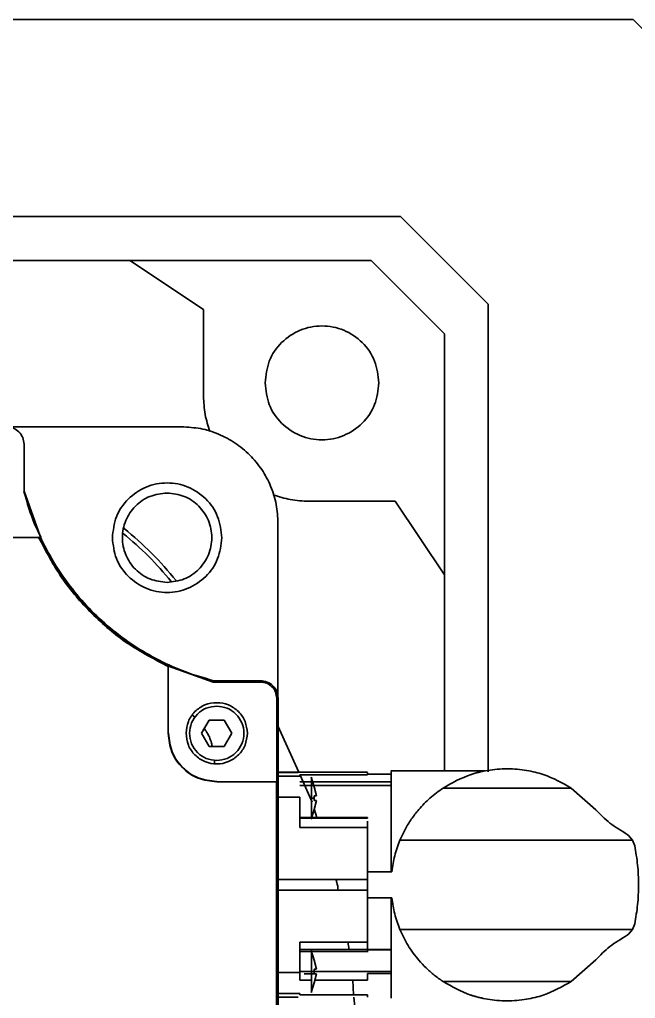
# Model space of a CAD drawing. Header units: millimetres. Extents: x -1052 to 3351, y 0 to 2015.
# Drawn here: x -363.314 to -362.274, y 1683.605 to 1685.258 of the extents above; entities that cross this region are included whole.
import ezdxf

# ---------------------------------------------------------------- set-up
doc = ezdxf.new("R2010")
doc.units = ezdxf.units.MM

msp = doc.modelspace()

# ---------------------------------------------------------------- linework, layer by layer
at = {"color": 7, "linetype": 'Continuous', "lineweight": 35}
for p, q in [((-362.2783, 1685.258), (-365.5776, 1685.258)), ((-362.2783, 1685.258), (-365.5776, 1685.258)), ((-362.1899, 1685.1696), (-362.2783, 1685.258)), ((-362.1899, 1685.1696), (-362.2783, 1685.258)), ((-362.6707, 1684.9251), (-365.1853, 1684.9251)), ((-362.6707, 1684.9251), (-365.1853, 1684.9251)), ((-362.5228, 1684.7772), (-362.6707, 1684.9251)), ((-362.5228, 1684.7772), (-362.6707, 1684.9251)), ((-363.0035, 1684.768), (-363.128, 1684.8512)), ((-363.128, 1684.8512), (-362.7206, 1684.8512)), ((-363.0035, 1684.768), (-363.128, 1684.8512)), ((-363.128, 1684.8512), (-362.7206, 1684.8512)), ((-362.7206, 1684.8512), (-362.5967, 1684.7273)), ((-362.7206, 1684.8512), (-362.5967, 1684.7273)), ((-362.5228, 1683.9876), (-362.5228, 1684.7772)), ((-362.5228, 1683.9876), (-362.5228, 1684.7772)), ((-363.0035, 1684.6219), (-363.0035, 1684.768)), ((-363.0035, 1684.6219), (-363.0035, 1684.768)), ((-362.5967, 1684.7273), (-362.5967, 1684.3199)), ((-362.5967, 1684.7273), (-362.5967, 1684.3199)), ((-363.3364, 1684.5701), (-363.0405, 1684.5701)), ((-363.3364, 1684.5701), (-363.0405, 1684.5701)), ((-363.3066, 1684.4613), (-363.3066, 1684.5406)), ((-363.3066, 1684.4613), (-363.3066, 1684.5406)), ((-363.2796, 1684.3852), (-363.3066, 1684.4613)), ((-363.2796, 1684.3852), (-363.3066, 1684.4613)), ((-362.6799, 1684.4444), (-362.826, 1684.4444)), ((-362.6799, 1684.4444), (-362.826, 1684.4444)), ((-362.5967, 1684.3199), (-362.6799, 1684.4444)), ((-362.5967, 1684.3199), (-362.6799, 1684.4444)), ((-362.8778, 1684.4074), (-362.8778, 1684.1115)), ((-362.8778, 1684.4074), (-362.8778, 1684.1115)), ((-363.2819, 1684.3832), (-363.3962, 1684.3832)), ((-363.2819, 1684.3832), (-363.3962, 1684.3832)), ((-363.2819, 1684.3832), (-363.2811, 1684.3845)), ((-363.2819, 1684.3832), (-363.2811, 1684.3845)), ((-362.5967, 1684.3199), (-362.5967, 1683.9888)), ((-362.5967, 1684.3199), (-362.5967, 1683.9888)), ((-363.0627, 1684.1657), (-363.0632, 1684.1653)), ((-363.0627, 1684.1657), (-363.0632, 1684.1653)), ((-363.0632, 1684.0524), (-363.0632, 1684.1653)), ((-363.0632, 1684.0524), (-363.0632, 1684.1653)), ((-362.9871, 1684.139), (-363.0627, 1684.1657)), ((-362.9871, 1684.139), (-363.0627, 1684.1657)), ((-363.0106, 1684.1472), (-362.987, 1684.1397)), ((-363.0106, 1684.1472), (-362.987, 1684.1397)), ((-362.987, 1684.1397), (-362.9871, 1684.139)), ((-362.987, 1684.1397), (-362.9871, 1684.139)), ((-362.9871, 1684.139), (-362.9073, 1684.139)), ((-362.9871, 1684.139), (-362.9073, 1684.139)), ((-362.987, 1684.1397), (-362.987, 1684.1397)), ((-362.987, 1684.1397), (-362.9073, 1684.1397)), ((-362.987, 1684.1397), (-362.987, 1684.1397)), ((-362.987, 1684.1397), (-362.9073, 1684.1397)), ((-362.9073, 1684.1413), (-362.9866, 1684.1413)), ((-362.9073, 1684.1413), (-362.9866, 1684.1413)), ((-362.9073, 1684.139), (-362.9073, 1684.1397)), ((-362.9073, 1684.139), (-362.9073, 1684.1397)), ((-362.88, 1684.1116), (-362.88, 1683.9711)), ((-362.8792, 1684.1116), (-362.88, 1684.1116)), ((-362.88, 1684.1116), (-362.88, 1683.9711)), ((-362.8792, 1684.1116), (-362.88, 1684.1116)), ((-362.8792, 1684.1116), (-362.8792, 1682.9283)), ((-362.8792, 1684.1116), (-362.8792, 1682.9283)), ((-362.8777, 1682.9282), (-362.8777, 1684.1117)), ((-362.8777, 1682.9282), (-362.8777, 1684.1117)), ((-363.0219, 1684.0831), (-363.0176, 1684.0791)), ((-363.0219, 1684.0831), (-363.0176, 1684.0791)), ((-363.0069, 1684.0524), (-362.9941, 1684.0746)), ((-363.0069, 1684.0524), (-362.9941, 1684.0746)), ((-362.9941, 1684.0746), (-362.9685, 1684.0746)), ((-362.9941, 1684.0746), (-362.9685, 1684.0746)), ((-362.9685, 1684.0746), (-362.9557, 1684.0524)), ((-362.9685, 1684.0746), (-362.9557, 1684.0524)), ((-362.8778, 1684.0652), (-362.8427, 1683.9866)), ((-362.8778, 1684.0652), (-362.8427, 1683.9866)), ((-363.0632, 1684.0524), (-363.0627, 1684.0524)), ((-363.0632, 1684.0524), (-363.0627, 1684.0524)), ((-362.9941, 1684.0302), (-363.0069, 1684.0524)), ((-362.9941, 1684.0302), (-363.0069, 1684.0524)), ((-362.9557, 1684.0524), (-362.9685, 1684.0302)), ((-362.9557, 1684.0524), (-362.9685, 1684.0302)), ((-362.9685, 1684.0302), (-362.9941, 1684.0302)), ((-362.9685, 1684.0302), (-362.9941, 1684.0302)), ((-362.985, 1684.0073), (-362.985, 1684.0014)), ((-362.985, 1684.0073), (-362.985, 1684.0014)), ((-362.7268, 1683.9866), (-362.8778, 1683.9866)), ((-362.7268, 1683.9866), (-362.8778, 1683.9866)), ((-362.8439, 1683.9864), (-362.8777, 1683.9864)), ((-362.8439, 1683.9864), (-362.8777, 1683.9864)), ((-362.8777, 1683.9799), (-362.8408, 1683.9799)), ((-362.8777, 1683.9799), (-362.8408, 1683.9799)), ((-362.8408, 1683.9799), (-362.8408, 1683.9823)), ((-362.8408, 1683.9823), (-362.7269, 1683.9823)), ((-362.8408, 1683.9799), (-362.8408, 1683.9823)), ((-362.8408, 1683.9823), (-362.7269, 1683.9823)), ((-362.8406, 1683.9818), (-362.8201, 1683.9359)), ((-362.8406, 1683.9818), (-362.8201, 1683.9359)), ((-362.7269, 1683.9823), (-362.7269, 1683.9864)), ((-362.7269, 1683.9823), (-362.7269, 1683.9864)), ((-362.7269, 1683.9833), (-362.6869, 1683.9833)), ((-362.7269, 1683.9833), (-362.6869, 1683.9833)), ((-362.5287, 1683.9888), (-362.687, 1683.9888)), ((-362.5287, 1683.9888), (-362.687, 1683.9888)), ((-362.6869, 1683.9881), (-362.6869, 1683.8187)), ((-362.6869, 1683.9881), (-362.6869, 1683.8187)), ((-362.9813, 1683.9711), (-362.9813, 1683.9705)), ((-362.9813, 1683.9711), (-362.9813, 1683.9705)), ((-362.8805, 1683.9705), (-362.9813, 1683.9705)), ((-362.8805, 1683.9705), (-362.9813, 1683.9705)), ((-362.88, 1683.9711), (-362.8805, 1683.9705)), ((-362.88, 1683.9711), (-362.8805, 1683.9705)), ((-362.8805, 1683.9705), (-362.8805, 1683.0693)), ((-362.8805, 1683.9705), (-362.8805, 1683.0693)), ((-362.6869, 1683.9707), (-362.8408, 1683.9707)), ((-362.6869, 1683.9707), (-362.8408, 1683.9707)), ((-362.6869, 1683.9643), (-362.8408, 1683.9643)), ((-362.6869, 1683.9643), (-362.8408, 1683.9643)), ((-362.8168, 1683.9622), (-362.8216, 1683.9783)), ((-362.8168, 1683.9622), (-362.8216, 1683.9783)), ((-362.8215, 1683.9783), (-362.8215, 1683.943)), ((-362.8215, 1683.9783), (-362.8215, 1683.943)), ((-362.8128, 1683.9468), (-362.8169, 1683.9622)), ((-362.8169, 1683.9622), (-362.8128, 1683.9468)), ((-362.8128, 1683.9468), (-362.8169, 1683.9622)), ((-362.8169, 1683.9622), (-362.8128, 1683.9468)), ((-362.8169, 1683.9468), (-362.8128, 1683.9468)), ((-362.8168, 1683.943), (-362.8169, 1683.9468)), ((-362.8169, 1683.9468), (-362.8128, 1683.9468)), ((-362.8168, 1683.943), (-362.8169, 1683.9468)), ((-362.5991, 1683.96), (-362.3828, 1683.96)), ((-362.5991, 1683.96), (-362.3828, 1683.96)), ((-362.3828, 1683.96), (-362.3413, 1683.9231)), ((-362.3828, 1683.96), (-362.3413, 1683.9231)), ((-362.8408, 1683.9447), (-362.8777, 1683.9447)), ((-362.8408, 1683.9447), (-362.8777, 1683.9447)), ((-362.8408, 1683.8935), (-362.8408, 1683.9447)), ((-362.8408, 1683.8935), (-362.8408, 1683.9447)), ((-362.8215, 1683.943), (-362.8168, 1683.943)), ((-362.8215, 1683.943), (-362.8215, 1683.9077)), ((-362.8215, 1683.943), (-362.8168, 1683.943)), ((-362.8215, 1683.943), (-362.8215, 1683.9077)), ((-362.8169, 1683.9391), (-362.8168, 1683.943)), ((-362.8169, 1683.9391), (-362.8168, 1683.943)), ((-362.8128, 1683.9391), (-362.8169, 1683.9391)), ((-362.8169, 1683.9237), (-362.8128, 1683.9391)), ((-362.8128, 1683.9391), (-362.8169, 1683.9237)), ((-362.8128, 1683.9391), (-362.8169, 1683.9391)), ((-362.8169, 1683.9237), (-362.8128, 1683.9391)), ((-362.8128, 1683.9391), (-362.8169, 1683.9237)), ((-362.8216, 1683.9076), (-362.8168, 1683.9237)), ((-362.8216, 1683.9076), (-362.8168, 1683.9237)), ((-362.8167, 1683.9247), (-362.8123, 1683.9104)), ((-362.8167, 1683.9247), (-362.8123, 1683.9104)), ((-362.8215, 1683.9104), (-362.8408, 1683.9104)), ((-362.8215, 1683.9104), (-362.8408, 1683.9104)), ((-362.8408, 1683.909), (-362.7269, 1683.909)), ((-362.8408, 1683.909), (-362.7269, 1683.909)), ((-362.7268, 1683.9104), (-362.8207, 1683.9104)), ((-362.7268, 1683.9104), (-362.8207, 1683.9104)), ((-362.7269, 1683.9103), (-362.7269, 1683.909)), ((-362.7269, 1683.9103), (-362.7269, 1683.909)), ((-362.7269, 1683.9038), (-362.7269, 1683.8935)), ((-362.7269, 1683.9038), (-362.7269, 1683.8935)), ((-362.7269, 1683.8935), (-362.8408, 1683.8935)), ((-362.7269, 1683.8935), (-362.8408, 1683.8935)), ((-362.7269, 1683.8054), (-362.7269, 1683.8935)), ((-362.7269, 1683.8054), (-362.7269, 1683.8935)), ((-362.2858, 1683.8798), (-362.288, 1683.8817)), ((-362.2858, 1683.8798), (-362.288, 1683.8817)), ((-362.6718, 1683.872), (-362.279, 1683.872)), ((-362.6718, 1683.872), (-362.279, 1683.872)), ((-362.279, 1683.872), (-362.2858, 1683.8798)), ((-362.279, 1683.872), (-362.2858, 1683.8798)), ((-362.2755, 1683.8626), (-362.279, 1683.872)), ((-362.2755, 1683.8626), (-362.279, 1683.872)), ((-362.7269, 1683.8187), (-362.7269, 1683.7743)), ((-362.6857, 1683.8187), (-362.7269, 1683.8187)), ((-362.7269, 1683.8187), (-362.7269, 1683.7743)), ((-362.6857, 1683.8187), (-362.7269, 1683.8187)), ((-362.8777, 1683.8054), (-362.7269, 1683.8054)), ((-362.8777, 1683.8054), (-362.7269, 1683.8054)), ((-362.7269, 1683.7877), (-362.8777, 1683.7877)), ((-362.7269, 1683.7877), (-362.8777, 1683.7877)), ((-362.7269, 1683.7743), (-362.6857, 1683.7743)), ((-362.7269, 1683.6996), (-362.7269, 1683.7743)), ((-362.7269, 1683.7743), (-362.6857, 1683.7743)), ((-362.7269, 1683.6996), (-362.7269, 1683.7743)), ((-362.6869, 1683.7743), (-362.6869, 1683.605)), ((-362.6869, 1683.7743), (-362.6869, 1683.605)), ((-362.6718, 1683.7211), (-362.279, 1683.7211)), ((-362.6718, 1683.7211), (-362.279, 1683.7211)), ((-362.2858, 1683.7133), (-362.279, 1683.7211)), ((-362.2858, 1683.7133), (-362.279, 1683.7211)), ((-362.279, 1683.7211), (-362.2755, 1683.7305)), ((-362.279, 1683.7211), (-362.2755, 1683.7305)), ((-362.8408, 1683.6996), (-362.7269, 1683.6996)), ((-362.8408, 1683.6484), (-362.8408, 1683.6996)), ((-362.8408, 1683.6996), (-362.7269, 1683.6996)), ((-362.8408, 1683.6484), (-362.8408, 1683.6996)), ((-362.7601, 1683.6996), (-362.7578, 1683.6871)), ((-362.7601, 1683.6996), (-362.7578, 1683.6871)), ((-362.7269, 1683.6996), (-362.7269, 1683.6826)), ((-362.7269, 1683.6996), (-362.7269, 1683.6826)), ((-362.288, 1683.7114), (-362.2858, 1683.7133)), ((-362.288, 1683.7114), (-362.2858, 1683.7133)), ((-362.6869, 1683.6871), (-362.8408, 1683.6871)), ((-362.6869, 1683.6871), (-362.8408, 1683.6871)), ((-362.8408, 1683.6841), (-362.7269, 1683.6841)), ((-362.8408, 1683.6841), (-362.7269, 1683.6841)), ((-362.8168, 1683.6694), (-362.8216, 1683.6855)), ((-362.8168, 1683.6694), (-362.8216, 1683.6855)), ((-362.8215, 1683.6854), (-362.8215, 1683.6501)), ((-362.8215, 1683.6854), (-362.8215, 1683.6501)), ((-362.7269, 1683.6869), (-362.6869, 1683.6869)), ((-362.7269, 1683.6869), (-362.6869, 1683.6869)), ((-362.6869, 1683.6869), (-362.6869, 1683.6869)), ((-362.6869, 1683.6869), (-362.6869, 1683.6869)), ((-362.6869, 1683.6817), (-362.6869, 1683.6501)), ((-362.6869, 1683.6817), (-362.6869, 1683.6501)), ((-362.8128, 1683.6539), (-362.8169, 1683.6693)), ((-362.8169, 1683.6693), (-362.8128, 1683.6539)), ((-362.8128, 1683.6539), (-362.8169, 1683.6693)), ((-362.8169, 1683.6693), (-362.8128, 1683.6539)), ((-362.3413, 1683.6699), (-362.3828, 1683.6331)), ((-362.3413, 1683.6699), (-362.3828, 1683.6331)), ((-362.8408, 1683.6501), (-362.8408, 1683.6355)), ((-362.8215, 1683.6501), (-362.8408, 1683.6501)), ((-362.8408, 1683.6501), (-362.8408, 1683.6355)), ((-362.8215, 1683.6501), (-362.8408, 1683.6501)), ((-362.8215, 1683.6501), (-362.8168, 1683.6501)), ((-362.8215, 1683.6501), (-362.8215, 1683.6148)), ((-362.8215, 1683.6501), (-362.8168, 1683.6501)), ((-362.8215, 1683.6501), (-362.8215, 1683.6148)), ((-362.8168, 1683.6501), (-362.8169, 1683.6539)), ((-362.8169, 1683.6539), (-362.8128, 1683.6539)), ((-362.8168, 1683.6501), (-362.8169, 1683.6539)), ((-362.8169, 1683.6539), (-362.8128, 1683.6539)), ((-362.8169, 1683.6462), (-362.8168, 1683.6501)), ((-362.8169, 1683.6462), (-362.8168, 1683.6501)), ((-362.6869, 1683.6501), (-362.8168, 1683.6501)), ((-362.6869, 1683.6501), (-362.8168, 1683.6501)), ((-362.8777, 1683.6484), (-362.8408, 1683.6484)), ((-362.8777, 1683.6484), (-362.8408, 1683.6484)), ((-362.8215, 1683.6355), (-362.8408, 1683.6355)), ((-362.8215, 1683.6355), (-362.8408, 1683.6355)), ((-362.8334, 1683.6462), (-362.8169, 1683.6462)), ((-362.8334, 1683.6462), (-362.8169, 1683.6462)), ((-362.8128, 1683.6462), (-362.8169, 1683.6462)), ((-362.8128, 1683.6462), (-362.8169, 1683.6309)), ((-362.8169, 1683.6309), (-362.8128, 1683.6462)), ((-362.8128, 1683.6462), (-362.8169, 1683.6462)), ((-362.8128, 1683.6462), (-362.8169, 1683.6309)), ((-362.8169, 1683.6309), (-362.8128, 1683.6462)), ((-362.7269, 1683.6355), (-362.8157, 1683.6355)), ((-362.7269, 1683.6355), (-362.8157, 1683.6355)), ((-362.7516, 1683.6355), (-362.7501, 1683.6108)), ((-362.7516, 1683.6355), (-362.7501, 1683.6108)), ((-362.6869, 1683.6467), (-362.7269, 1683.6467)), ((-362.7269, 1683.6467), (-362.7269, 1683.6355)), ((-362.6869, 1683.6467), (-362.7269, 1683.6467)), ((-362.7269, 1683.6467), (-362.7269, 1683.6355)), ((-362.5991, 1683.6331), (-362.3828, 1683.6331)), ((-362.5991, 1683.6331), (-362.3828, 1683.6331)), ((-362.8216, 1683.6147), (-362.8168, 1683.6308)), ((-362.8216, 1683.6147), (-362.8168, 1683.6308)), ((-362.8408, 1683.6132), (-362.8777, 1683.6132)), ((-362.8408, 1683.6132), (-362.8777, 1683.6132)), ((-362.8777, 1683.6067), (-362.8439, 1683.6067)), ((-362.8777, 1683.6067), (-362.8439, 1683.6067)), ((-362.8408, 1683.6108), (-362.8408, 1683.6132)), ((-362.8408, 1683.6108), (-362.8408, 1683.6132)), ((-362.7269, 1683.6108), (-362.8408, 1683.6108)), ((-362.7269, 1683.6108), (-362.8408, 1683.6108)), ((-362.7269, 1683.6067), (-362.7269, 1683.6108)), ((-362.7269, 1683.6067), (-362.7269, 1683.6108))]:
    msp.add_line(p, q, dxfattribs=at)
for points, knots in [([(-363.128, 1684.8512), (-363.1598, 1684.8512), (-363.2222, 1684.8512), (-363.3184, 1684.8512), (-363.415, 1684.8512), (-363.5251, 1684.8512), (-363.6485, 1684.8512), (-363.7872, 1684.8512), (-363.8808, 1684.8512), (-363.928, 1684.8512)], [0, 0, 0, 0, 6.884884, 13.527978, 20.341259, 26.947024, 35.974761, 44.948832, 54.083288, 54.083288, 54.083288, 54.083288]), ([(-363.128, 1684.8512), (-363.1598, 1684.8512), (-363.2222, 1684.8512), (-363.3184, 1684.8512), (-363.415, 1684.8512), (-363.5251, 1684.8512), (-363.6485, 1684.8512), (-363.7872, 1684.8512), (-363.8808, 1684.8512), (-363.928, 1684.8512)], [0, 0, 0, 0, 6.884884, 13.527978, 20.341259, 26.947024, 35.974761, 44.948832, 54.083288, 54.083288, 54.083288, 54.083288]), ([(-362.7074, 1684.6443), (-362.7089, 1684.6569), (-362.7118, 1684.6821), (-362.734, 1684.7141), (-362.7658, 1684.7355), (-362.8036, 1684.743), (-362.8414, 1684.7355), (-362.8732, 1684.7141), (-362.8954, 1684.6821), (-362.8983, 1684.6569), (-362.8997, 1684.6443)], [0, 0, 0, 0, 2.547003, 5.093977, 7.640967, 10.187964, 12.734961, 15.281951, 17.828942, 20.375939, 20.375939, 20.375939, 20.375939]), ([(-362.7074, 1684.6443), (-362.7089, 1684.6569), (-362.7118, 1684.6821), (-362.734, 1684.7141), (-362.7658, 1684.7355), (-362.8036, 1684.743), (-362.8414, 1684.7355), (-362.8732, 1684.7141), (-362.8954, 1684.6821), (-362.8983, 1684.6569), (-362.8997, 1684.6443)], [0, 0, 0, 0, 2.547003, 5.093977, 7.640967, 10.187964, 12.734961, 15.281951, 17.828942, 20.375939, 20.375939, 20.375939, 20.375939]), ([(-362.8997, 1684.6443), (-362.8983, 1684.6317), (-362.8954, 1684.6066), (-362.8732, 1684.5746), (-362.8414, 1684.5532), (-362.8036, 1684.5457), (-362.7658, 1684.5532), (-362.734, 1684.5746), (-362.7118, 1684.6066), (-362.7089, 1684.6317), (-362.7074, 1684.6443)], [0, 0, 0, 0, 2.546997, 5.093987, 7.640978, 10.187975, 12.734972, 15.281962, 17.828936, 20.375939, 20.375939, 20.375939, 20.375939]), ([(-362.8997, 1684.6443), (-362.8983, 1684.6317), (-362.8954, 1684.6066), (-362.8732, 1684.5746), (-362.8414, 1684.5532), (-362.8036, 1684.5457), (-362.7658, 1684.5532), (-362.734, 1684.5746), (-362.7118, 1684.6066), (-362.7089, 1684.6317), (-362.7074, 1684.6443)], [0, 0, 0, 0, 2.546997, 5.093987, 7.640978, 10.187975, 12.734972, 15.281962, 17.828936, 20.375939, 20.375939, 20.375939, 20.375939]), ([(-362.9927, 1684.5621), (-362.9958, 1684.5717), (-363.0024, 1684.5922), (-363.0031, 1684.6116), (-363.0035, 1684.6219)], [0, 0, 0, 0, 1.936979, 4.13036, 4.13036, 4.13036, 4.13036]), ([(-362.9927, 1684.5621), (-362.9958, 1684.5717), (-363.0024, 1684.5922), (-363.0031, 1684.6116), (-363.0035, 1684.6219)], [0, 0, 0, 0, 1.936979, 4.13036, 4.13036, 4.13036, 4.13036]), ([(-363.3066, 1684.5406), (-363.3071, 1684.5445), (-363.308, 1684.5523), (-363.3148, 1684.562), (-363.3246, 1684.5689), (-363.3324, 1684.5698), (-363.3362, 1684.5702)], [0, 0, 0, 0, 0.783244, 1.566488, 2.349749, 3.133028, 3.133028, 3.133028, 3.133028]), ([(-363.3066, 1684.5406), (-363.3071, 1684.5445), (-363.308, 1684.5523), (-363.3148, 1684.562), (-363.3246, 1684.5689), (-363.3324, 1684.5698), (-363.3362, 1684.5702)], [0, 0, 0, 0, 0.783244, 1.566488, 2.349749, 3.133028, 3.133028, 3.133028, 3.133028]), ([(-363.0405, 1684.5701), (-363.0299, 1684.5695), (-363.0086, 1684.5683), (-362.9779, 1684.5586), (-362.9496, 1684.5435), (-362.9248, 1684.5232), (-362.9044, 1684.4983), (-362.8893, 1684.47), (-362.8796, 1684.4393), (-362.8784, 1684.418), (-362.8778, 1684.4074)], [0, 0, 0, 0, 2.158701, 4.317381, 6.476057, 8.634744, 10.793432, 12.952148, 15.110828, 17.269529, 17.269529, 17.269529, 17.269529]), ([(-363.0405, 1684.5701), (-363.0299, 1684.5695), (-363.0086, 1684.5683), (-362.9779, 1684.5586), (-362.9496, 1684.5435), (-362.9248, 1684.5232), (-362.9044, 1684.4983), (-362.8893, 1684.47), (-362.8796, 1684.4393), (-362.8784, 1684.418), (-362.8778, 1684.4074)], [0, 0, 0, 0, 2.158701, 4.317381, 6.476057, 8.634744, 10.793432, 12.952148, 15.110828, 17.269529, 17.269529, 17.269529, 17.269529]), ([(-363.1575, 1684.3828), (-363.1561, 1684.3949), (-363.1534, 1684.4191), (-363.132, 1684.4499), (-363.1014, 1684.4705), (-363.0651, 1684.4777), (-363.0287, 1684.4705), (-362.9982, 1684.4499), (-362.9768, 1684.4191), (-362.974, 1684.3949), (-362.9726, 1684.3828)], [0, 0, 0, 0, 2.449015, 4.898046, 7.347053, 9.796097, 12.245112, 14.694143, 17.143174, 19.592189, 19.592189, 19.592189, 19.592189]), ([(-363.1575, 1684.3828), (-363.1561, 1684.3949), (-363.1534, 1684.4191), (-363.132, 1684.4499), (-363.1014, 1684.4705), (-363.0651, 1684.4777), (-363.0287, 1684.4705), (-362.9982, 1684.4499), (-362.9768, 1684.4191), (-362.974, 1684.3949), (-362.9726, 1684.3828)], [0, 0, 0, 0, 2.449015, 4.898046, 7.347053, 9.796097, 12.245112, 14.694143, 17.143174, 19.592189, 19.592189, 19.592189, 19.592189]), ([(-363.278, 1684.3837), (-363.2815, 1684.3906), (-363.294, 1684.4153), (-363.3014, 1684.442), (-363.3067, 1684.4611)], [0, 0, 0, 0, 1.587786, 5.599107, 5.599107, 5.599107, 5.599107]), ([(-363.278, 1684.3837), (-363.2815, 1684.3906), (-363.294, 1684.4153), (-363.3014, 1684.442), (-363.3067, 1684.4611)], [0, 0, 0, 0, 1.587786, 5.599107, 5.599107, 5.599107, 5.599107]), ([(-363.0651, 1684.3074), (-363.0749, 1684.3085), (-363.0947, 1684.3108), (-363.1198, 1684.3282), (-363.1366, 1684.3532), (-363.1425, 1684.3828), (-363.1366, 1684.4125), (-363.1198, 1684.4374), (-363.0947, 1684.4549), (-363.0749, 1684.4571), (-363.0651, 1684.4583)], [0, 0, 0, 0, 1.99842, 3.996819, 5.995234, 7.993648, 9.992062, 11.990453, 13.988868, 15.987282, 15.987282, 15.987282, 15.987282]), ([(-363.0651, 1684.3074), (-363.0749, 1684.3085), (-363.0947, 1684.3108), (-363.1198, 1684.3282), (-363.1366, 1684.3532), (-363.1425, 1684.3828), (-363.1366, 1684.4125), (-363.1198, 1684.4374), (-363.0947, 1684.4549), (-363.0749, 1684.4571), (-363.0651, 1684.4583)], [0, 0, 0, 0, 1.99842, 3.996819, 5.995234, 7.993648, 9.992062, 11.990453, 13.988868, 15.987282, 15.987282, 15.987282, 15.987282]), ([(-363.0651, 1684.4583), (-363.0552, 1684.4571), (-363.0355, 1684.4549), (-363.0103, 1684.4374), (-362.9936, 1684.4125), (-362.9877, 1684.3828), (-362.9936, 1684.3532), (-363.0103, 1684.3282), (-363.0355, 1684.3108), (-363.0552, 1684.3085), (-363.0651, 1684.3074)], [0, 0, 0, 0, 1.998385, 3.9968, 5.995191, 7.993605, 9.992019, 11.990434, 13.988833, 15.987224, 15.987224, 15.987224, 15.987224]), ([(-363.0651, 1684.4583), (-363.0552, 1684.4571), (-363.0355, 1684.4549), (-363.0103, 1684.4374), (-362.9936, 1684.4125), (-362.9877, 1684.3828), (-362.9936, 1684.3532), (-363.0103, 1684.3282), (-363.0355, 1684.3108), (-363.0552, 1684.3085), (-363.0651, 1684.3074)], [0, 0, 0, 0, 1.998385, 3.9968, 5.995191, 7.993605, 9.992019, 11.990434, 13.988833, 15.987224, 15.987224, 15.987224, 15.987224]), ([(-362.826, 1684.4444), (-362.8363, 1684.4448), (-362.8557, 1684.4455), (-362.8762, 1684.4521), (-362.8858, 1684.4552)], [0, 0, 0, 0, 2.191788, 4.130142, 4.130142, 4.130142, 4.130142]), ([(-362.826, 1684.4444), (-362.8363, 1684.4448), (-362.8557, 1684.4455), (-362.8762, 1684.4521), (-362.8858, 1684.4552)], [0, 0, 0, 0, 2.191788, 4.130142, 4.130142, 4.130142, 4.130142]), ([(-363.0632, 1684.1653), (-363.0865, 1684.1775), (-363.1332, 1684.2019), (-363.1934, 1684.2534), (-363.2451, 1684.3134), (-363.2696, 1684.3599), (-363.2819, 1684.3832)], [0, 0, 0, 0, 5.32413, 10.648263, 15.972394, 21.296528, 21.296528, 21.296528, 21.296528]), ([(-363.0632, 1684.1653), (-363.0865, 1684.1775), (-363.1332, 1684.2019), (-363.1934, 1684.2534), (-363.2451, 1684.3134), (-363.2696, 1684.3599), (-363.2819, 1684.3832)], [0, 0, 0, 0, 5.32413, 10.648263, 15.972394, 21.296528, 21.296528, 21.296528, 21.296528]), ([(-363.2811, 1684.3845), (-363.2737, 1684.3698), (-363.2589, 1684.3403), (-363.2307, 1684.2995), (-363.1985, 1684.2619), (-363.1623, 1684.2281), (-363.1224, 1684.1989), (-363.0889, 1684.1784), (-363.0681, 1684.1695), (-363.0625, 1684.1671)], [0, 0, 0, 0, 3.341927, 6.683859, 10.025769, 13.367737, 16.709647, 20.051576, 21.29391, 21.29391, 21.29391, 21.29391]), ([(-363.2811, 1684.3845), (-363.2737, 1684.3698), (-363.2589, 1684.3403), (-363.2307, 1684.2995), (-363.1985, 1684.2619), (-363.1623, 1684.2281), (-363.1224, 1684.1989), (-363.0889, 1684.1784), (-363.0681, 1684.1695), (-363.0625, 1684.1671)], [0, 0, 0, 0, 3.341927, 6.683859, 10.025769, 13.367737, 16.709647, 20.051576, 21.29391, 21.29391, 21.29391, 21.29391]), ([(-362.9866, 1684.1413), (-363.0024, 1684.1458), (-363.034, 1684.155), (-363.079, 1684.1753), (-363.1217, 1684.2), (-363.1613, 1684.2295), (-363.1974, 1684.2631), (-363.2295, 1684.3006), (-363.2576, 1684.3412), (-363.2723, 1684.3706), (-363.2796, 1684.3852)], [0, 0, 0, 0, 3.329943, 6.659867, 9.989781, 13.319736, 16.649648, 19.979593, 23.309537, 26.639443, 26.639443, 26.639443, 26.639443]), ([(-362.9866, 1684.1413), (-363.0024, 1684.1458), (-363.034, 1684.155), (-363.079, 1684.1753), (-363.1217, 1684.2), (-363.1613, 1684.2295), (-363.1974, 1684.2631), (-363.2295, 1684.3006), (-363.2576, 1684.3412), (-363.2723, 1684.3706), (-363.2796, 1684.3852)], [0, 0, 0, 0, 3.329943, 6.659867, 9.989781, 13.319736, 16.649648, 19.979593, 23.309537, 26.639443, 26.639443, 26.639443, 26.639443]), ([(-362.9726, 1684.3828), (-362.974, 1684.3707), (-362.9768, 1684.3465), (-362.9982, 1684.3158), (-363.0287, 1684.2952), (-363.0651, 1684.288), (-363.1014, 1684.2952), (-363.132, 1684.3158), (-363.1534, 1684.3465), (-363.1561, 1684.3707), (-363.1575, 1684.3828)], [0, 0, 0, 0, 2.449044, 4.898051, 7.347099, 9.796107, 12.245146, 14.694169, 17.143175, 19.592219, 19.592219, 19.592219, 19.592219]), ([(-362.9726, 1684.3828), (-362.974, 1684.3707), (-362.9768, 1684.3465), (-362.9982, 1684.3158), (-363.0287, 1684.2952), (-363.0651, 1684.288), (-363.1014, 1684.2952), (-363.132, 1684.3158), (-363.1534, 1684.3465), (-363.1561, 1684.3707), (-363.1575, 1684.3828)], [0, 0, 0, 0, 2.449044, 4.898051, 7.347099, 9.796107, 12.245146, 14.694169, 17.143175, 19.592219, 19.592219, 19.592219, 19.592219]), ([(-362.8777, 1684.1117), (-362.8781, 1684.1155), (-362.879, 1684.1233), (-362.8859, 1684.1331), (-362.8956, 1684.1399), (-362.9034, 1684.1408), (-362.9073, 1684.1413)], [0, 0, 0, 0, 0.783273, 1.566509, 2.349787, 3.133031, 3.133031, 3.133031, 3.133031]), ([(-362.8777, 1684.1117), (-362.8781, 1684.1155), (-362.879, 1684.1233), (-362.8859, 1684.1331), (-362.8956, 1684.1399), (-362.9034, 1684.1408), (-362.9073, 1684.1413)], [0, 0, 0, 0, 0.783273, 1.566509, 2.349787, 3.133031, 3.133031, 3.133031, 3.133031]), ([(-362.88, 1684.1116), (-362.8804, 1684.1152), (-362.8812, 1684.1224), (-362.8875, 1684.1314), (-362.8966, 1684.1377), (-362.9038, 1684.1386), (-362.9073, 1684.139)], [0, 0, 0, 0, 0.724961, 1.449906, 2.174869, 2.89983, 2.89983, 2.89983, 2.89983]), ([(-362.88, 1684.1116), (-362.8804, 1684.1152), (-362.8812, 1684.1224), (-362.8875, 1684.1314), (-362.8966, 1684.1377), (-362.9038, 1684.1386), (-362.9073, 1684.139)], [0, 0, 0, 0, 0.724961, 1.449906, 2.174869, 2.89983, 2.89983, 2.89983, 2.89983]), ([(-363.0331, 1684.0524), (-363.0323, 1684.0592), (-363.0307, 1684.0728), (-363.0188, 1684.09), (-363.0017, 1684.1015), (-362.9813, 1684.1055), (-362.9609, 1684.1015), (-362.9438, 1684.09), (-362.9319, 1684.0728), (-362.9303, 1684.0592), (-362.9295, 1684.0524)], [0, 0, 0, 0, 1.371442, 2.742913, 4.11436, 5.485825, 6.857261, 8.228733, 9.600187, 10.971629, 10.971629, 10.971629, 10.971629]), ([(-363.0331, 1684.0524), (-363.0323, 1684.0592), (-363.0307, 1684.0728), (-363.0188, 1684.09), (-363.0017, 1684.1015), (-362.9813, 1684.1055), (-362.9609, 1684.1015), (-362.9438, 1684.09), (-362.9319, 1684.0728), (-362.9303, 1684.0592), (-362.9295, 1684.0524)], [0, 0, 0, 0, 1.371442, 2.742913, 4.11436, 5.485825, 6.857261, 8.228733, 9.600187, 10.971629, 10.971629, 10.971629, 10.971629]), ([(-362.9813, 1684.0983), (-362.9873, 1684.0976), (-362.9993, 1684.0962), (-363.0146, 1684.0856), (-363.0248, 1684.0705), (-363.0283, 1684.0524), (-363.0248, 1684.0344), (-363.0146, 1684.0192), (-362.9993, 1684.0086), (-362.9873, 1684.0073), (-362.9813, 1684.0066)], [0, 0, 0, 0, 1.21474, 2.429449, 3.644157, 4.858868, 6.073608, 7.288316, 8.503024, 9.717765, 9.717765, 9.717765, 9.717765]), ([(-362.9813, 1684.0983), (-362.9873, 1684.0976), (-362.9993, 1684.0962), (-363.0146, 1684.0856), (-363.0248, 1684.0705), (-363.0283, 1684.0524), (-363.0248, 1684.0344), (-363.0146, 1684.0192), (-362.9993, 1684.0086), (-362.9873, 1684.0073), (-362.9813, 1684.0066)], [0, 0, 0, 0, 1.21474, 2.429449, 3.644157, 4.858868, 6.073608, 7.288316, 8.503024, 9.717765, 9.717765, 9.717765, 9.717765]), ([(-362.9813, 1684.0066), (-362.9753, 1684.0073), (-362.9633, 1684.0086), (-362.948, 1684.0192), (-362.9378, 1684.0344), (-362.9342, 1684.0524), (-362.9378, 1684.0705), (-362.948, 1684.0856), (-362.9633, 1684.0962), (-362.9753, 1684.0976), (-362.9813, 1684.0983)], [0, 0, 0, 0, 1.214711, 2.429419, 3.644127, 4.858868, 6.073579, 7.288287, 8.502995, 9.717706, 9.717706, 9.717706, 9.717706]), ([(-362.9813, 1684.0066), (-362.9753, 1684.0073), (-362.9633, 1684.0086), (-362.948, 1684.0192), (-362.9378, 1684.0344), (-362.9342, 1684.0524), (-362.9378, 1684.0705), (-362.948, 1684.0856), (-362.9633, 1684.0962), (-362.9753, 1684.0976), (-362.9813, 1684.0983)], [0, 0, 0, 0, 1.214711, 2.429419, 3.644127, 4.858868, 6.073579, 7.288287, 8.502995, 9.717706, 9.717706, 9.717706, 9.717706]), ([(-362.9813, 1683.9705), (-362.992, 1683.9717), (-363.0135, 1683.9742), (-363.0406, 1683.9931), (-363.0595, 1684.0202), (-363.062, 1684.0417), (-363.0632, 1684.0524)], [0, 0, 0, 0, 2.168999, 4.338011, 6.507024, 8.676023, 8.676023, 8.676023, 8.676023]), ([(-362.9813, 1683.9705), (-362.992, 1683.9717), (-363.0135, 1683.9742), (-363.0406, 1683.9931), (-363.0595, 1684.0202), (-363.062, 1684.0417), (-363.0632, 1684.0524)], [0, 0, 0, 0, 2.168999, 4.338011, 6.507024, 8.676023, 8.676023, 8.676023, 8.676023]), ([(-363.0627, 1684.0524), (-363.0614, 1684.0418), (-363.059, 1684.0204), (-363.0402, 1683.9936), (-363.0133, 1683.9747), (-362.992, 1683.9723), (-362.9813, 1683.9711)], [0, 0, 0, 0, 2.153963, 4.307918, 6.461914, 8.615877, 8.615877, 8.615877, 8.615877]), ([(-363.0627, 1684.0524), (-363.0614, 1684.0418), (-363.059, 1684.0204), (-363.0402, 1683.9936), (-363.0133, 1683.9747), (-362.992, 1683.9723), (-362.9813, 1683.9711)], [0, 0, 0, 0, 2.153963, 4.307918, 6.461914, 8.615877, 8.615877, 8.615877, 8.615877]), ([(-362.9295, 1684.0524), (-362.9303, 1684.0457), (-362.9319, 1684.0321), (-362.9438, 1684.0149), (-362.9609, 1684.0034), (-362.9813, 1683.9993), (-363.0017, 1684.0034), (-363.0188, 1684.0149), (-363.0307, 1684.0321), (-363.0323, 1684.0457), (-363.0331, 1684.0524)], [0, 0, 0, 0, 1.371471, 2.742901, 4.114372, 5.485814, 6.857286, 8.228732, 9.600178, 10.97165, 10.97165, 10.97165, 10.97165]), ([(-362.9295, 1684.0524), (-362.9303, 1684.0457), (-362.9319, 1684.0321), (-362.9438, 1684.0149), (-362.9609, 1684.0034), (-362.9813, 1683.9993), (-363.0017, 1684.0034), (-363.0188, 1684.0149), (-363.0307, 1684.0321), (-363.0323, 1684.0457), (-363.0331, 1684.0524)], [0, 0, 0, 0, 1.371471, 2.742901, 4.114372, 5.485814, 6.857286, 8.228732, 9.600178, 10.97165, 10.97165, 10.97165, 10.97165]), ([(-363.0023, 1684.0604), (-363.0013, 1684.059), (-362.9957, 1684.0516), (-362.991, 1684.041), (-362.9891, 1684.0316), (-362.9887, 1684.0296)], [0, 0, 0, 0, 0.356435, 1.884351, 2.294704, 2.294704, 2.294704, 2.294704]), ([(-363.0023, 1684.0604), (-363.0013, 1684.059), (-362.9957, 1684.0516), (-362.991, 1684.041), (-362.9891, 1684.0316), (-362.9887, 1684.0296)], [0, 0, 0, 0, 0.356435, 1.884351, 2.294704, 2.294704, 2.294704, 2.294704]), ([(-362.5991, 1683.96), (-362.584, 1683.9685), (-362.5615, 1683.9813), (-362.5289, 1683.9893), (-362.5077, 1683.992), (-362.4906, 1683.9928), (-362.4736, 1683.992), (-362.4526, 1683.9892), (-362.4202, 1683.9812), (-362.3978, 1683.9685), (-362.3828, 1683.96)], [0, 0, 0, 0, 3.864036, 5.808266, 6.78187, 7.753767, 8.721138, 9.691708, 11.627292, 15.468679, 15.468679, 15.468679, 15.468679]), ([(-362.5991, 1683.96), (-362.584, 1683.9685), (-362.5615, 1683.9813), (-362.5289, 1683.9893), (-362.5077, 1683.992), (-362.4906, 1683.9928), (-362.4736, 1683.992), (-362.4526, 1683.9892), (-362.4202, 1683.9812), (-362.3978, 1683.9685), (-362.3828, 1683.96)], [0, 0, 0, 0, 3.864036, 5.808266, 6.78187, 7.753767, 8.721138, 9.691708, 11.627292, 15.468679, 15.468679, 15.468679, 15.468679]), ([(-362.5514, 1683.9829), (-362.5514, 1683.983), (-362.547, 1683.9847), (-362.5395, 1683.9864), (-362.5346, 1683.9875), (-362.5323, 1683.9881)], [0, 0, 0, 0, 0.011395, 0.741331, 1.338433, 1.338433, 1.338433, 1.338433]), ([(-362.5514, 1683.9829), (-362.5514, 1683.983), (-362.547, 1683.9847), (-362.5395, 1683.9864), (-362.5346, 1683.9875), (-362.5323, 1683.9881)], [0, 0, 0, 0, 0.011395, 0.741331, 1.338433, 1.338433, 1.338433, 1.338433]), ([(-362.6718, 1683.872), (-362.6691, 1683.878), (-362.6634, 1683.8905), (-362.6527, 1683.9078), (-362.6388, 1683.9259), (-362.621, 1683.9442), (-362.6066, 1683.9546), (-362.5991, 1683.96)], [0, 0, 0, 0, 1.23132, 2.532677, 3.910459, 5.786037, 7.835937, 7.835937, 7.835937, 7.835937]), ([(-362.6718, 1683.872), (-362.6691, 1683.878), (-362.6634, 1683.8905), (-362.6527, 1683.9078), (-362.6388, 1683.9259), (-362.621, 1683.9442), (-362.6066, 1683.9546), (-362.5991, 1683.96)], [0, 0, 0, 0, 1.23132, 2.532677, 3.910459, 5.786037, 7.835937, 7.835937, 7.835937, 7.835937]), ([(-362.288, 1683.8817), (-362.2982, 1683.8878), (-362.3187, 1683.9), (-362.3338, 1683.9154), (-362.3413, 1683.9231)], [0, 0, 0, 0, 2.285174, 4.5852, 4.5852, 4.5852, 4.5852]), ([(-362.288, 1683.8817), (-362.2982, 1683.8878), (-362.3187, 1683.9), (-362.3338, 1683.9154), (-362.3413, 1683.9231)], [0, 0, 0, 0, 2.285174, 4.5852, 4.5852, 4.5852, 4.5852]), ([(-362.6857, 1683.8187), (-362.6843, 1683.8278), (-362.6815, 1683.8464), (-362.6751, 1683.8633), (-362.6718, 1683.872)], [0, 0, 0, 0, 1.822716, 3.728885, 3.728885, 3.728885, 3.728885]), ([(-362.6857, 1683.8187), (-362.6843, 1683.8278), (-362.6815, 1683.8464), (-362.6751, 1683.8633), (-362.6718, 1683.872)], [0, 0, 0, 0, 1.822716, 3.728885, 3.728885, 3.728885, 3.728885]), ([(-362.2755, 1683.8626), (-362.2736, 1683.8518), (-362.27, 1683.8304), (-362.2685, 1683.7965), (-362.27, 1683.7627), (-362.2736, 1683.7413), (-362.2755, 1683.7305)], [0, 0, 0, 0, 2.259512, 4.492366, 6.724543, 8.983314, 8.983314, 8.983314, 8.983314]), ([(-362.2755, 1683.8626), (-362.2736, 1683.8518), (-362.27, 1683.8304), (-362.2685, 1683.7965), (-362.27, 1683.7627), (-362.2736, 1683.7413), (-362.2755, 1683.7305)], [0, 0, 0, 0, 2.259512, 4.492366, 6.724543, 8.983314, 8.983314, 8.983314, 8.983314]), ([(-362.7799, 1683.8054), (-362.7794, 1683.8038), (-362.7775, 1683.798), (-362.7766, 1683.792), (-362.7761, 1683.7877)], [0, 0, 0, 0, 0.339563, 1.225854, 1.225854, 1.225854, 1.225854]), ([(-362.7799, 1683.8054), (-362.7794, 1683.8038), (-362.7775, 1683.798), (-362.7766, 1683.792), (-362.7761, 1683.7877)], [0, 0, 0, 0, 0.339563, 1.225854, 1.225854, 1.225854, 1.225854]), ([(-362.6718, 1683.7211), (-362.6751, 1683.7297), (-362.6815, 1683.7466), (-362.6843, 1683.7652), (-362.6857, 1683.7743)], [0, 0, 0, 0, 1.906169, 3.728885, 3.728885, 3.728885, 3.728885]), ([(-362.6718, 1683.7211), (-362.6751, 1683.7297), (-362.6815, 1683.7466), (-362.6843, 1683.7652), (-362.6857, 1683.7743)], [0, 0, 0, 0, 1.906169, 3.728885, 3.728885, 3.728885, 3.728885]), ([(-362.5991, 1683.6331), (-362.6041, 1683.6366), (-362.614, 1683.6435), (-362.6277, 1683.6557), (-362.6427, 1683.6718), (-362.6584, 1683.6927), (-362.6675, 1683.7119), (-362.6718, 1683.7211)], [0, 0, 0, 0, 1.376311, 2.675052, 3.898726, 5.950873, 7.835727, 7.835727, 7.835727, 7.835727]), ([(-362.5991, 1683.6331), (-362.6041, 1683.6366), (-362.614, 1683.6435), (-362.6277, 1683.6557), (-362.6427, 1683.6718), (-362.6584, 1683.6927), (-362.6675, 1683.7119), (-362.6718, 1683.7211)], [0, 0, 0, 0, 1.376311, 2.675052, 3.898726, 5.950873, 7.835727, 7.835727, 7.835727, 7.835727]), ([(-362.3413, 1683.6699), (-362.3338, 1683.6776), (-362.3188, 1683.693), (-362.2983, 1683.7052), (-362.288, 1683.7114)], [0, 0, 0, 0, 2.284491, 4.585185, 4.585185, 4.585185, 4.585185]), ([(-362.3413, 1683.6699), (-362.3338, 1683.6776), (-362.3188, 1683.693), (-362.2983, 1683.7052), (-362.288, 1683.7114)], [0, 0, 0, 0, 2.284491, 4.585185, 4.585185, 4.585185, 4.585185]), ([(-362.3828, 1683.6331), (-362.3979, 1683.6245), (-362.4204, 1683.6118), (-362.453, 1683.6038), (-362.4742, 1683.601), (-362.4913, 1683.6003), (-362.5083, 1683.6011), (-362.5293, 1683.6039), (-362.5617, 1683.6119), (-362.5841, 1683.6246), (-362.5991, 1683.6331)], [0, 0, 0, 0, 3.864036, 5.808269, 6.781871, 7.753767, 8.721138, 9.691709, 11.62729, 15.468678, 15.468678, 15.468678, 15.468678]), ([(-362.3828, 1683.6331), (-362.3979, 1683.6245), (-362.4204, 1683.6118), (-362.453, 1683.6038), (-362.4742, 1683.601), (-362.4913, 1683.6003), (-362.5083, 1683.6011), (-362.5293, 1683.6039), (-362.5617, 1683.6119), (-362.5841, 1683.6246), (-362.5991, 1683.6331)], [0, 0, 0, 0, 3.864036, 5.808269, 6.781871, 7.753767, 8.721138, 9.691709, 11.62729, 15.468678, 15.468678, 15.468678, 15.468678]), ([(-362.7498, 1683.6067), (-362.7474, 1683.5778), (-362.7416, 1683.5104), (-362.7479, 1683.443), (-362.7515, 1683.4045)], [0, 0, 0, 0, 5.876005, 13.692078, 13.692078, 13.692078, 13.692078]), ([(-362.7498, 1683.6067), (-362.7474, 1683.5778), (-362.7416, 1683.5104), (-362.7479, 1683.443), (-362.7515, 1683.4045)], [0, 0, 0, 0, 5.876005, 13.692078, 13.692078, 13.692078, 13.692078]), ([(-362.5323, 1683.605), (-362.5346, 1683.6055), (-362.5395, 1683.6066), (-362.5472, 1683.6086), (-362.5516, 1683.6102), (-362.5517, 1683.6102)], [0, 0, 0, 0, 0.600656, 1.334551, 1.359891, 1.359891, 1.359891, 1.359891]), ([(-362.5323, 1683.605), (-362.5346, 1683.6055), (-362.5395, 1683.6066), (-362.5472, 1683.6086), (-362.5516, 1683.6102), (-362.5517, 1683.6102)], [0, 0, 0, 0, 0.600656, 1.334551, 1.359891, 1.359891, 1.359891, 1.359891])]:
    msp.add_open_spline(points, degree=3, knots=knots, dxfattribs=at)
for points in [[(-363.1374, 1684.3984), (-363.1216, 1684.3849), (-363.0901, 1684.3578), (-363.063, 1684.3263), (-363.0495, 1684.3105)], [(-363.1374, 1684.3984), (-363.1216, 1684.3849), (-363.0901, 1684.3578), (-363.063, 1684.3263), (-363.0495, 1684.3105)], [(-363.0579, 1684.3088), (-363.0704, 1684.3234), (-363.0954, 1684.3525), (-363.1245, 1684.3775), (-363.1391, 1684.39)], [(-363.0579, 1684.3088), (-363.0704, 1684.3234), (-363.0954, 1684.3525), (-363.1245, 1684.3775), (-363.1391, 1684.39)]]:
    msp.add_open_spline(points, degree=3, dxfattribs=at)

doc.saveas('drawing.dxf')
